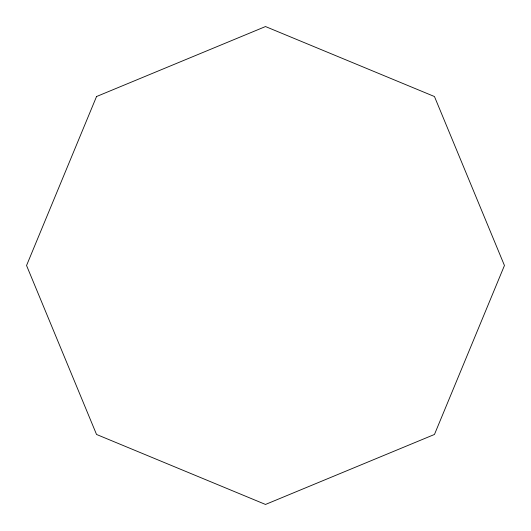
<?xml version="1.0" encoding="UTF-8"?>
<svg xmlns="http://www.w3.org/2000/svg" width="531" height="531" viewBox="0 0 531 531"><rect width="100%" height="100%" fill="white"/><g stroke="black" fill="none" stroke-linecap="round" stroke-linejoin="round"><path stroke-width="0.8" d="M96.536 96.536L26.55 265.5L96.536 434.464L265.5 504.45L434.464 434.464L504.45 265.5L434.464 96.536L265.5 26.55L96.536 96.536"/></g></svg>
